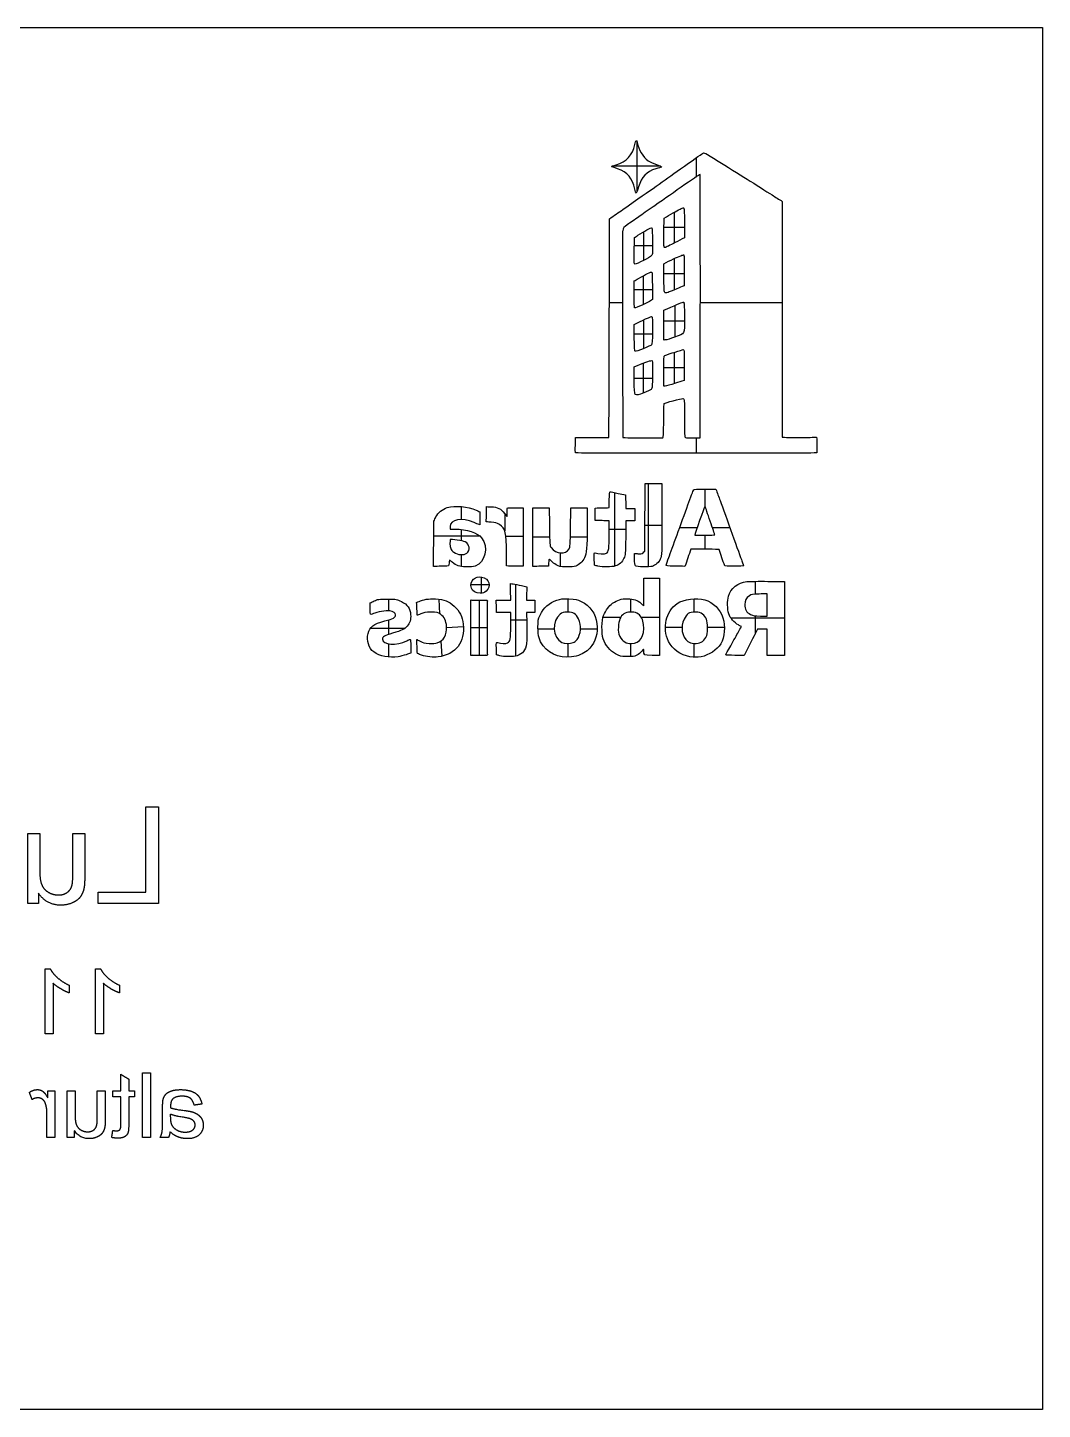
# Model space of a CAD drawing. Header units: millimetres. Extents: x 3.7 to 73.7, y 1.3 to 51.3.
# Drawn here: x 37 to 73.7, y 1.3 to 51.3 of the extents above; entities that cross this region are included whole.
import ezdxf

# ---------------------------------------------------------------- set-up
doc = ezdxf.new("R2010")
doc.units = ezdxf.units.MM
doc.layers.add('Default', color=18, linetype='Continuous', true_color=0x000000)

msp = doc.modelspace()

# ---------------------------------------------------------------- linework, layer by layer
at = {"layer": 'Default', "color": 18, "linetype": 'Continuous', "true_color": 0x000000}
for p, q in [((59.035, 47.159), (59.035, 45.319)), ((61.181, 46.547), (61.181, 45.854)), ((59.889, 46.249), (58.147, 46.249)), ((60.383, 44.574), (60.383, 43.458)), ((60.758, 44.024), (60.018, 44.024)), ((59.275, 43.869), (59.275, 42.83)), ((59.608, 43.366), (58.946, 43.366)), ((60.382, 42.897), (60.382, 41.767)), ((59.268, 42.28), (59.268, 41.236)), ((60.75, 42.352), (60.013, 42.352)), ((59.598, 41.772), (58.938, 41.772)), ((58.515, 41.302), (58.043, 41.302)), ((60.406, 41.204), (60.406, 40.056)), ((64.298, 41.302), (61.334, 41.302)), ((59.275, 40.681), (59.275, 39.644)), ((60.758, 40.642), (60.01, 40.642)), ((59.605, 40.17), (58.941, 40.17)), ((60.384, 39.509), (60.384, 38.375)), ((59.266, 39.122), (59.266, 38.038)), ((59.603, 38.557), (58.942, 38.557)), ((60.75, 38.944), (60.01, 38.944)), ((61.181, 36.41), (61.181, 35.86)), ((59.447, 34.761), (59.447, 31.748)), ((61.493, 34.562), (61.493, 33.933)), ((58.226, 34.433), (58.226, 31.769)), ((52.681, 33.929), (52.681, 33.459)), ((54.256, 33.672), (54.256, 33.049)), ((52.681, 33.101), (52.681, 32.693)), ((58.638, 33.098), (58.04, 33.098)), ((59.94, 33.247), (59.329, 33.247)), ((61.218, 33.163), (60.586, 33.163)), ((62.402, 33.163), (61.772, 33.163)), ((53.361, 32.859), (51.689, 32.859)), ((54.923, 32.847), (54.302, 32.847)), ((55.881, 32.815), (55.272, 32.815)), ((57.238, 32.815), (56.634, 32.815)), ((61.493, 32.889), (61.493, 32.384)), ((52.681, 32.189), (52.681, 31.761)), ((56.257, 32.252), (56.257, 31.764)), ((53.697, 31.097), (53.035, 31.097)), ((53.401, 31.382), (53.401, 30.792)), ((54.648, 31.113), (54.648, 28.516)), ((63.313, 31.222), (63.313, 30.756)), ((50.058, 30.579), (50.058, 30.16)), ((51.879, 30.577), (51.903, 30.051)), ((53.328, 30.542), (53.328, 28.544)), ((56.546, 30.589), (56.546, 30.105)), ((58.807, 30.587), (58.807, 30.105)), ((61.099, 30.594), (61.099, 30.104)), ((50.627, 29.511), (49.386, 29.511)), ((50.058, 29.829), (50.058, 29.302)), ((52.153, 29.557), (52.761, 29.586)), ((53.627, 29.543), (53.029, 29.543)), ((55.052, 29.814), (54.474, 29.814)), ((58.452, 29.917), (57.813, 29.917)), ((59.86, 29.917), (59.2, 29.917)), ((60.672, 29.556), (60.07, 29.556)), ((62.205, 29.556), (61.593, 29.556)), ((64.373, 29.885), (62.448, 29.885)), ((63.313, 29.975), (63.313, 29.313)), ((51.95, 29.061), (51.976, 28.51)), ((56.051, 29.497), (55.46, 29.497)), ((57.6, 29.497), (56.996, 29.497)), ((50.058, 28.96), (50.058, 28.484)), ((56.546, 28.971), (56.546, 28.478)), ((58.807, 28.97), (58.807, 28.498)), ((61.099, 28.976), (61.099, 28.477))]:
    msp.add_line(p, q, dxfattribs=at)
at = {"layer": 'Default'}
for p, q in [((37.009, 19.56), (37.009, 22.094)), ((37.009, 22.094), (37.438, 22.094)), ((37.438, 22.094), (37.438, 20.737)), ((37.393, 19.56), (37.009, 19.56)), ((37.393, 19.933), (37.393, 19.56)), ((37.633, 14.844), (37.633, 17.196)), ((37.633, 17.196), (37.818, 17.196)), ((39.453, 14.844), (39.453, 17.196)), ((39.453, 17.196), (39.638, 17.196)), ((37.921, 16.676), (37.921, 14.844)), ((39.74, 16.676), (39.74, 14.844)), ((37.921, 14.844), (37.633, 14.844)), ((39.74, 14.844), (39.453, 14.844)), ((37.724, 12.533), (37.724, 12.791)), ((37.724, 12.791), (37.982, 12.791)), ((37.982, 12.791), (37.982, 11.094)), ((38.43, 11.094), (38.43, 12.791)), ((38.43, 12.791), (38.717, 12.791)), ((38.717, 12.791), (38.717, 11.881)), ((37.695, 11.094), (37.695, 11.982)), ((37.982, 11.094), (37.695, 11.094)), ((38.687, 11.094), (38.43, 11.094)), ((38.687, 11.343), (38.687, 11.094))]:
    msp.add_line(p, q, dxfattribs=at)
msp.add_lwpolyline([(73.707, 1.259), (3.707, 1.259), (3.707, 51.259), (73.707, 51.259)], close=True, dxfattribs=at)
at = {"layer": 'Default', "color": 18, "linetype": 'Continuous', "true_color": 0x000000}
for points, degree, knots in [([(59.095, 45.496), (59.202, 45.855), (59.392, 46.054), (59.718, 46.149), (59.817, 46.178), (59.914, 46.207), (59.935, 46.214), (59.955, 46.221), (59.871, 46.263), (59.748, 46.306), (59.624, 46.349), (59.486, 46.411), (59.441, 46.444), (59.259, 46.573), (59.097, 46.847), (59.049, 47.104), (59.026, 47.225), (59.002, 47.204), (58.964, 47.029), (58.877, 46.633), (58.672, 46.412), (58.283, 46.294), (58.19, 46.266), (58.115, 46.239), (58.115, 46.236), (58.115, 46.232), (58.215, 46.193), (58.338, 46.149), (58.706, 46.017), (58.877, 45.818), (58.964, 45.417), (58.981, 45.338), (59.002, 45.273), (59.012, 45.273), (59.021, 45.273), (59.058, 45.374), (59.095, 45.496)], 3, [0, 0, 0, 0, 1, 1, 1, 2, 2, 2, 3, 3, 3, 4, 4, 4, 5, 5, 5, 6, 6, 6, 7, 7, 7, 8, 8, 8, 9, 9, 9, 10, 10, 10, 11, 11, 11, 12, 12, 12, 12]), ([(65.547, 35.87), (65.552, 35.876), (65.553, 36.006), (65.549, 36.159), (65.547, 36.251), (65.544, 36.344), (65.541, 36.436), (65.436, 36.435), (65.33, 36.433), (65.225, 36.431), (65.051, 36.428), (64.771, 36.428), (64.603, 36.43), (64.501, 36.432), (64.4, 36.433), (64.298, 36.435), (64.298, 39.279), (64.298, 42.124), (64.298, 44.969), (64.175, 45.047), (64.053, 45.126), (63.93, 45.204), (63.728, 45.334), (63.321, 45.59), (63.026, 45.774), (62.731, 45.957), (62.262, 46.252), (61.982, 46.428), (61.474, 46.747), (61.474, 46.748), (61.408, 46.705), (61.373, 46.682), (61.018, 46.431), (60.62, 46.148), (59.936, 45.661), (59.646, 45.457), (58.526, 44.676), (58.368, 44.566), (58.21, 44.456), (58.052, 44.346), (58.044, 41.705), (58.036, 39.064), (58.027, 36.422), (57.625, 36.422), (57.223, 36.422), (56.821, 36.422), (56.819, 36.332), (56.816, 36.242), (56.813, 36.152), (56.809, 36.003), (56.81, 35.876), (56.816, 35.87), (56.829, 35.857), (65.533, 35.857), (65.547, 35.87)], 3, [0, 0, 0, 0, 1, 1, 1, 3.611077, 3.611077, 3.611077, 6.583515, 6.583515, 6.583515, 7.583515, 7.583515, 7.583515, 10.454837, 10.454837, 10.454837, 90.626837, 90.626837, 90.626837, 94.729206, 94.729206, 94.729206, 95.729206, 95.729206, 95.729206, 96.729206, 96.729206, 96.729206, 97.729206, 97.729206, 97.729206, 98.729206, 98.729206, 98.729206, 99.729206, 99.729206, 99.729206, 105.152859, 105.152859, 105.152859, 179.594226, 179.594226, 179.594226, 190.926226, 190.926226, 190.926226, 193.470332, 193.470332, 193.470332, 194.470332, 194.470332, 194.470332, 195.470332, 195.470332, 195.470332, 195.470332]), ([(60.797, 36.425), (60.762, 36.438), (60.758, 36.525), (60.758, 37.137), (60.758, 37.823), (60.757, 37.833), (60.706, 37.833), (60.637, 37.833), (60.052, 37.685), (60.027, 37.661), (60.017, 37.651), (60.008, 37.399), (60.008, 37.101), (60.009, 36.804), (60.002, 36.529), (59.994, 36.489), (59.989, 36.465), (59.985, 36.442), (59.98, 36.418), (59.738, 36.418), (59.496, 36.419), (59.254, 36.42), (59.012, 36.421), (58.77, 36.421), (58.528, 36.422), (58.525, 37.652), (58.521, 38.881), (58.518, 40.11), (58.512, 42.139), (58.515, 43.849), (58.525, 43.912), (58.541, 44.02), (58.551, 44.032), (58.733, 44.155), (58.839, 44.225), (59.032, 44.358), (59.162, 44.449), (59.292, 44.541), (59.528, 44.706), (59.685, 44.816), (59.843, 44.926), (60.273, 45.227), (60.641, 45.484), (61.009, 45.742), (61.315, 45.947), (61.322, 45.94), (61.333, 45.929), (61.336, 43.531), (61.332, 38.201), (61.332, 37.604), (61.331, 37.007), (61.331, 36.41), (61.248, 36.41), (61.166, 36.41), (61.084, 36.41), (60.948, 36.41), (60.819, 36.416), (60.797, 36.425)], 3, [0, 0, 0, 0, 1, 1, 1, 2, 2, 2, 3, 3, 3, 4, 4, 4, 5, 5, 5, 5.685035, 5.685035, 5.685035, 12.505062, 12.505062, 12.505062, 19.325104, 19.325104, 19.325104, 53.973242, 53.973242, 53.973242, 54.973242, 54.973242, 54.973242, 55.973242, 55.973242, 55.973242, 56.973242, 56.973242, 56.973242, 57.973242, 57.973242, 57.973242, 58.973242, 58.973242, 58.973242, 59.973242, 59.973242, 59.973242, 60.973242, 60.973242, 60.973242, 77.801246, 77.801246, 77.801246, 80.126246, 80.126246, 80.126246, 81.126246, 81.126246, 81.126246, 81.126246]), ([(60.427, 43.481), (60.537, 43.54), (60.647, 43.599), (60.758, 43.658), (60.758, 43.836), (60.758, 44.014), (60.758, 44.192), (60.758, 44.636), (60.751, 44.728), (60.721, 44.74), (60.701, 44.748), (60.538, 44.666), (60.353, 44.557), (60.243, 44.491), (60.132, 44.425), (60.022, 44.36), (60.02, 44.183), (60.018, 44.007), (60.015, 43.83), (60.009, 43.338), (60.012, 43.301), (60.053, 43.303), (60.077, 43.304), (60.245, 43.384), (60.427, 43.481)], 3, [0, 0, 0, 0, 3.519471, 3.519471, 3.519471, 8.534471, 8.534471, 8.534471, 9.534471, 9.534471, 9.534471, 10.534471, 10.534471, 10.534471, 14.156718, 14.156718, 14.156718, 19.129117, 19.129117, 19.129117, 20.129117, 20.129117, 20.129117, 21.129117, 21.129117, 21.129117, 21.129117]), ([(59.274, 42.829), (59.411, 42.899), (59.544, 42.98), (59.568, 43.008), (59.609, 43.055), (59.613, 43.106), (59.606, 43.528), (59.602, 43.786), (59.59, 44.004), (59.581, 44.013), (59.563, 44.031), (59.285, 43.884), (59.074, 43.745), (59.033, 43.717), (58.992, 43.69), (58.95, 43.662), (58.948, 43.502), (58.945, 43.342), (58.943, 43.182), (58.937, 42.736), (58.94, 42.702), (58.98, 42.702), (59.005, 42.703), (59.137, 42.76), (59.274, 42.829)], 3, [0, 0, 0, 0, 1, 1, 1, 2, 2, 2, 3, 3, 3, 4, 4, 4, 5.402837, 5.402837, 5.402837, 9.915335, 9.915335, 9.915335, 10.915335, 10.915335, 10.915335, 11.915335, 11.915335, 11.915335, 11.915335]), ([(60.172, 41.678), (60.199, 41.69), (60.339, 41.749), (60.483, 41.809), (60.57, 41.846), (60.658, 41.882), (60.745, 41.919), (60.747, 42.101), (60.75, 42.283), (60.752, 42.464), (60.755, 42.773), (60.748, 43.02), (60.736, 43.033), (60.722, 43.047), (60.575, 42.99), (60.361, 42.887), (60.243, 42.831), (60.126, 42.775), (60.009, 42.718), (60.011, 42.543), (60.013, 42.367), (60.015, 42.192), (60.022, 41.686), (60.024, 41.665), (60.072, 41.661), (60.099, 41.658), (60.144, 41.665), (60.172, 41.678)], 3, [0, 0, 0, 0, 1, 1, 1, 3.668622, 3.668622, 3.668622, 8.793997, 8.793997, 8.793997, 9.793997, 9.793997, 9.793997, 10.793997, 10.793997, 10.793997, 14.459843, 14.459843, 14.459843, 19.405231, 19.405231, 19.405231, 20.405231, 20.405231, 20.405231, 21.405231, 21.405231, 21.405231, 21.405231]), ([(59.226, 41.217), (59.362, 41.278), (59.501, 41.35), (59.536, 41.375), (59.557, 41.39), (59.577, 41.406), (59.598, 41.421), (59.598, 41.584), (59.598, 41.747), (59.598, 41.91), (59.598, 42.178), (59.591, 42.405), (59.582, 42.414), (59.565, 42.432), (59.342, 42.326), (59.093, 42.182), (59.041, 42.152), (58.989, 42.122), (58.938, 42.092), (58.938, 41.932), (58.938, 41.772), (58.938, 41.612), (58.938, 41.348), (58.947, 41.126), (58.958, 41.119), (58.97, 41.112), (59.09, 41.156), (59.226, 41.217)], 3, [0, 0, 0, 0, 1, 1, 1, 1.731601, 1.731601, 1.731601, 6.317601, 6.317601, 6.317601, 7.317601, 7.317601, 7.317601, 8.317601, 8.317601, 8.317601, 10.006367, 10.006367, 10.006367, 14.518367, 14.518367, 14.518367, 15.518367, 15.518367, 15.518367, 16.518367, 16.518367, 16.518367, 16.518367]), ([(60.4, 40.054), (60.802, 40.208), (60.758, 40.118), (60.758, 40.767), (60.758, 41.216), (60.751, 41.328), (60.725, 41.328), (60.696, 41.328), (60.535, 41.262), (60.128, 41.083), (60.089, 41.066), (60.049, 41.048), (60.01, 41.031), (60.01, 40.672), (60.01, 40.314), (60.01, 39.955), (60.032, 39.956), (60.055, 39.956), (60.078, 39.956), (60.116, 39.957), (60.261, 40.001), (60.4, 40.054)], 3, [0, 0, 0, 0, 1, 1, 1, 2, 2, 2, 3, 3, 3, 4.216895, 4.216895, 4.216895, 14.318895, 14.318895, 14.318895, 14.962945, 14.962945, 14.962945, 15.962945, 15.962945, 15.962945, 15.962945]), ([(59.271, 39.642), (59.42, 39.702), (59.554, 39.764), (59.57, 39.779), (59.588, 39.798), (59.601, 39.961), (59.606, 40.248), (59.614, 40.69), (59.605, 40.804), (59.561, 40.804), (59.548, 40.804), (59.402, 40.74), (59.237, 40.663), (59.137, 40.616), (59.037, 40.569), (58.936, 40.522), (58.939, 40.359), (58.941, 40.197), (58.943, 40.034), (58.947, 39.737), (58.96, 39.545), (58.975, 39.54), (58.989, 39.536), (59.121, 39.582), (59.271, 39.642)], 3, [0, 0, 0, 0, 1, 1, 1, 2, 2, 2, 3, 3, 3, 4, 4, 4, 7.120667, 7.120667, 7.120667, 11.699086, 11.699086, 11.699086, 12.699086, 12.699086, 12.699086, 13.699086, 13.699086, 13.699086, 13.699086]), ([(60.433, 38.392), (60.537, 38.426), (60.641, 38.461), (60.745, 38.496), (60.747, 38.681), (60.75, 38.866), (60.752, 39.051), (60.758, 39.573), (60.756, 39.606), (60.713, 39.606), (60.675, 39.606), (60.192, 39.451), (60.053, 39.394), (60.013, 39.377), (60.01, 39.326), (60.01, 38.829), (60.01, 38.647), (60.01, 38.464), (60.01, 38.282), (60.028, 38.283), (60.047, 38.284), (60.066, 38.284), (60.096, 38.285), (60.262, 38.334), (60.433, 38.392)], 3, [0, 0, 0, 0, 3.090818, 3.090818, 3.090818, 8.302187, 8.302187, 8.302187, 9.302187, 9.302187, 9.302187, 10.302187, 10.302187, 10.302187, 11.302187, 11.302187, 11.302187, 16.438187, 16.438187, 16.438187, 16.965529, 16.965529, 16.965529, 17.965529, 17.965529, 17.965529, 17.965529]), ([(59.285, 38.045), (59.415, 38.093), (59.538, 38.149), (59.559, 38.17), (59.591, 38.202), (59.599, 38.294), (59.605, 38.689), (59.608, 38.953), (59.602, 39.183), (59.59, 39.201), (59.569, 39.233), (59.372, 39.172), (59.055, 39.034), (59.016, 39.017), (58.976, 39), (58.936, 38.983), (58.939, 38.814), (58.941, 38.645), (58.943, 38.476), (58.951, 37.88), (58.925, 37.913), (59.285, 38.045)], 3, [0, 0, 0, 0, 1, 1, 1, 2, 2, 2, 3, 3, 3, 4, 4, 4, 5.217352, 5.217352, 5.217352, 9.975756, 9.975756, 9.975756, 10.975756, 10.975756, 10.975756, 10.975756]), ([(59.593, 31.764), (59.71, 31.802), (59.838, 31.916), (59.885, 32.025), (59.941, 32.154), (59.944, 32.236), (59.939, 33.632), (59.938, 34.008), (59.936, 34.385), (59.935, 34.761), (59.736, 34.761), (59.537, 34.761), (59.338, 34.761), (59.336, 34.353), (59.333, 33.945), (59.331, 33.536), (59.329, 33.128), (59.326, 32.719), (59.324, 32.31), (59.303, 32.293), (59.282, 32.277), (59.261, 32.26), (59.211, 32.219), (59.175, 32.212), (59.074, 32.222), (59.033, 32.227), (58.992, 32.231), (58.95, 32.235), (58.951, 32.165), (58.952, 32.094), (58.953, 32.024), (58.954, 31.899), (58.967, 31.801), (58.984, 31.784), (59.02, 31.747), (59.494, 31.733), (59.594, 31.764), (59.594, 31.764), (59.593, 31.764), (59.593, 31.764)], 3, [0, 0, 0, 0, 1, 1, 1, 2, 2, 2, 12.613072, 12.613072, 12.613072, 18.219072, 18.219072, 18.219072, 29.730261, 29.730261, 29.730261, 41.246456, 41.246456, 41.246456, 42.002052, 42.002052, 42.002052, 43.002052, 43.002052, 43.002052, 44.176302, 44.176302, 44.176302, 46.160436, 46.160436, 46.160436, 47.160436, 47.160436, 47.160436, 48.160436, 48.160436, 48.160436, 48.164436, 48.164436, 48.164436, 48.164436]), ([(62.902, 31.781), (62.902, 31.786), (62.873, 31.865), (62.837, 31.959), (62.803, 32.051), (62.645, 32.487), (62.487, 32.927), (62.329, 33.366), (62.132, 33.914), (62.048, 34.144), (61.997, 34.283), (61.947, 34.422), (61.896, 34.562), (61.765, 34.562), (61.635, 34.562), (61.504, 34.562), (61.22, 34.562), (61.106, 34.554), (61.089, 34.531), (61.076, 34.514), (60.984, 34.269), (60.884, 33.988), (60.783, 33.706), (60.606, 33.217), (60.49, 32.902), (60.374, 32.586), (60.242, 32.221), (60.197, 32.09), (60.152, 31.96), (60.107, 31.835), (60.098, 31.812), (60.083, 31.776), (60.119, 31.772), (60.429, 31.769), (60.545, 31.767), (60.661, 31.766), (60.777, 31.765), (60.812, 31.869), (60.848, 31.974), (60.883, 32.078), (60.919, 32.182), (60.954, 32.286), (60.99, 32.391), (61.16, 32.388), (61.33, 32.386), (61.501, 32.384), (61.671, 32.382), (61.841, 32.38), (62.011, 32.377), (62.045, 32.277), (62.079, 32.177), (62.113, 32.078), (62.148, 31.978), (62.182, 31.878), (62.216, 31.778), (62.33, 31.777), (62.445, 31.776), (62.559, 31.775), (62.748, 31.774), (62.902, 31.776), (62.902, 31.781)], 3, [0, 0, 0, 0, 1, 1, 1, 2, 2, 2, 3, 3, 3, 7.181141, 7.181141, 7.181141, 10.860141, 10.860141, 10.860141, 11.860141, 11.860141, 11.860141, 12.860141, 12.860141, 12.860141, 13.860141, 13.860141, 13.860141, 14.860141, 14.860141, 14.860141, 15.860141, 15.860141, 15.860141, 16.860141, 16.860141, 16.860141, 20.126329, 20.126329, 20.126329, 23.23269, 23.23269, 23.23269, 26.336211, 26.336211, 26.336211, 31.136625, 31.136625, 31.136625, 35.934025, 35.934025, 35.934025, 38.909488, 38.909488, 38.909488, 41.883407, 41.883407, 41.883407, 45.10252, 45.10252, 45.10252, 46.10252, 46.10252, 46.10252, 46.10252]), ([(58.261, 31.778), (58.397, 31.82), (58.505, 31.919), (58.572, 32.065), (58.619, 32.167), (58.625, 32.233), (58.634, 32.796), (58.637, 33.002), (58.64, 33.208), (58.643, 33.413), (58.75, 33.413), (58.856, 33.413), (58.963, 33.413), (58.963, 33.563), (58.963, 33.713), (58.963, 33.863), (58.855, 33.863), (58.747, 33.863), (58.64, 33.863), (58.637, 33.944), (58.635, 34.025), (58.633, 34.106), (58.63, 34.187), (58.628, 34.269), (58.626, 34.35), (58.538, 34.368), (58.451, 34.387), (58.364, 34.405), (58.22, 34.436), (58.088, 34.461), (58.071, 34.461), (58.048, 34.462), (58.04, 34.389), (58.04, 34.176), (58.04, 34.08), (58.04, 33.985), (58.04, 33.89), (57.956, 33.887), (57.872, 33.885), (57.788, 33.883), (57.703, 33.88), (57.619, 33.878), (57.535, 33.875), (57.533, 33.726), (57.531, 33.576), (57.529, 33.426), (57.614, 33.424), (57.699, 33.421), (57.784, 33.419), (57.869, 33.417), (57.955, 33.414), (58.04, 33.412), (58.04, 33.252), (58.04, 33.092), (58.04, 32.932), (58.039, 32.421), (58.019, 32.282), (57.935, 32.238), (57.881, 32.208), (57.613, 32.218), (57.534, 32.252), (57.493, 32.27), (57.49, 32.254), (57.496, 32.037), (57.499, 31.959), (57.501, 31.881), (57.504, 31.803), (57.545, 31.793), (57.587, 31.784), (57.629, 31.774), (57.799, 31.735), (58.129, 31.737), (58.261, 31.778)], 3, [0, 0, 0, 0, 1, 1, 1, 2, 2, 2, 7.804698, 7.804698, 7.804698, 10.804698, 10.804698, 10.804698, 15.027698, 15.027698, 15.027698, 18.059698, 18.059698, 18.059698, 20.345651, 20.345651, 20.345651, 22.635602, 22.635602, 22.635602, 25.150939, 25.150939, 25.150939, 26.150939, 26.150939, 26.150939, 27.150939, 27.150939, 27.150939, 29.837939, 29.837939, 29.837939, 32.209858, 32.209858, 32.209858, 34.578805, 34.578805, 34.578805, 38.80126, 38.80126, 38.80126, 41.200196, 41.200196, 41.200196, 43.604102, 43.604102, 43.604102, 48.112102, 48.112102, 48.112102, 49.112102, 49.112102, 49.112102, 50.112102, 50.112102, 50.112102, 51.112102, 51.112102, 51.112102, 53.313248, 53.313248, 53.313248, 54.514748, 54.514748, 54.514748, 55.514748, 55.514748, 55.514748, 55.514748]), ([(53.187, 31.776), (53.562, 31.915), (53.682, 32.453), (53.417, 32.801), (53.285, 32.974), (52.86, 33.114), (52.465, 33.114), (52.404, 33.114), (52.342, 33.114), (52.281, 33.114), (52.281, 33.143), (52.281, 33.173), (52.281, 33.202), (52.281, 33.469), (52.706, 33.543), (53.147, 33.354), (53.215, 33.324), (53.284, 33.295), (53.353, 33.265), (53.353, 33.424), (53.353, 33.582), (53.353, 33.74), (53.309, 33.761), (53.265, 33.781), (53.222, 33.801), (52.932, 33.936), (52.464, 33.975), (52.176, 33.889), (52.002, 33.837), (51.851, 33.712), (51.77, 33.553), (51.745, 33.503), (51.72, 33.454), (51.695, 33.405), (51.689, 32.857), (51.684, 32.309), (51.679, 31.761), (51.862, 31.766), (52.046, 31.772), (52.229, 31.778), (52.235, 31.813), (52.24, 31.849), (52.245, 31.884), (52.25, 31.919), (52.256, 31.955), (52.261, 31.99), (52.291, 31.966), (52.321, 31.942), (52.352, 31.919), (52.525, 31.783), (52.602, 31.757), (52.854, 31.748), (53.016, 31.742), (53.121, 31.751), (53.187, 31.776)], 3, [0, 0, 0, 0, 1, 1, 1, 2, 2, 2, 3.735, 3.735, 3.735, 4.567, 4.567, 4.567, 5.567, 5.567, 5.567, 7.670792, 7.670792, 7.670792, 12.131792, 12.131792, 12.131792, 13.488354, 13.488354, 13.488354, 14.488354, 14.488354, 14.488354, 15.488354, 15.488354, 15.488354, 17.048716, 17.048716, 17.048716, 32.494425, 32.494425, 32.494425, 37.669025, 37.669025, 37.669025, 38.675961, 38.675961, 38.675961, 39.679088, 39.679088, 39.679088, 40.76095, 40.76095, 40.76095, 41.76095, 41.76095, 41.76095, 42.76095, 42.76095, 42.76095, 42.76095]), ([(54.923, 32.828), (54.923, 33.182), (54.923, 33.535), (54.923, 33.888), (54.733, 33.888), (54.543, 33.888), (54.352, 33.888), (54.35, 33.834), (54.347, 33.78), (54.345, 33.725), (54.342, 33.671), (54.34, 33.617), (54.338, 33.563), (54.308, 33.602), (54.279, 33.642), (54.25, 33.681), (54.126, 33.849), (53.99, 33.918), (53.773, 33.922), (53.715, 33.923), (53.657, 33.924), (53.599, 33.925), (53.596, 33.742), (53.593, 33.559), (53.589, 33.376), (53.649, 33.371), (53.709, 33.367), (53.768, 33.362), (53.907, 33.351), (53.973, 33.332), (54.065, 33.275), (54.284, 33.139), (54.327, 32.968), (54.323, 32.253), (54.322, 32.094), (54.322, 31.936), (54.321, 31.778), (54.421, 31.777), (54.522, 31.775), (54.622, 31.774), (54.722, 31.772), (54.823, 31.771), (54.923, 31.769), (54.923, 32.122), (54.923, 32.475), (54.923, 32.828)], 3, [0, 0, 0, 0, 9.953, 9.953, 9.953, 15.32, 15.32, 15.32, 16.848604, 16.848604, 16.848604, 18.377029, 18.377029, 18.377029, 19.762451, 19.762451, 19.762451, 20.762451, 20.762451, 20.762451, 22.399745, 22.399745, 22.399745, 27.560461, 27.560461, 27.560461, 29.245718, 29.245718, 29.245718, 30.245718, 30.245718, 30.245718, 31.245718, 31.245718, 31.245718, 35.702763, 35.702763, 35.702763, 38.531089, 38.531089, 38.531089, 41.363358, 41.363358, 41.363358, 51.312358, 51.312358, 51.312358, 51.312358]), ([(56.827, 31.776), (56.945, 31.82), (57.08, 31.945), (57.145, 32.072), (57.22, 32.216), (57.24, 32.465), (57.241, 33.207), (57.241, 33.434), (57.242, 33.661), (57.242, 33.888), (57.043, 33.888), (56.845, 33.888), (56.647, 33.888), (56.644, 33.653), (56.642, 33.417), (56.639, 33.182), (56.632, 32.557), (56.626, 32.468), (56.586, 32.394), (56.468, 32.177), (56.114, 32.207), (55.935, 32.448), (55.886, 32.515), (55.883, 32.554), (55.876, 33.203), (55.873, 33.431), (55.87, 33.66), (55.868, 33.888), (55.669, 33.888), (55.471, 33.888), (55.272, 33.888), (55.272, 33.179), (55.272, 32.471), (55.272, 31.763), (55.463, 31.766), (55.655, 31.77), (55.846, 31.774), (55.846, 31.814), (55.846, 31.854), (55.846, 31.894), (55.846, 31.961), (55.855, 32.015), (55.866, 32.015), (55.878, 32.015), (55.914, 31.986), (55.947, 31.95), (55.981, 31.915), (56.058, 31.856), (56.12, 31.82), (56.217, 31.762), (56.264, 31.753), (56.481, 31.747), (56.652, 31.742), (56.761, 31.751), (56.827, 31.776)], 3, [0, 0, 0, 0, 1, 1, 1, 2, 2, 2, 8.394005, 8.394005, 8.394005, 13.988005, 13.988005, 13.988005, 20.617375, 20.617375, 20.617375, 21.617375, 21.617375, 21.617375, 22.617375, 22.617375, 22.617375, 23.617375, 23.617375, 23.617375, 30.050812, 30.050812, 30.050812, 35.643812, 35.643812, 35.643812, 55.608812, 55.608812, 55.608812, 60.995778, 60.995778, 60.995778, 62.128778, 62.128778, 62.128778, 63.128778, 63.128778, 63.128778, 64.128778, 64.128778, 64.128778, 65.128778, 65.128778, 65.128778, 66.128778, 66.128778, 66.128778, 67.128778, 67.128778, 67.128778, 67.128778]), ([(61.131, 32.899), (61.131, 32.921), (61.479, 33.92), (61.492, 33.932), (61.499, 33.939), (61.51, 33.929), (61.516, 33.91), (61.523, 33.891), (61.602, 33.661), (61.691, 33.4), (61.781, 33.138), (61.854, 32.916), (61.854, 32.907), (61.854, 32.897), (61.692, 32.889), (61.493, 32.889), (61.294, 32.889), (61.131, 32.893), (61.131, 32.899)], 3, [0, 0, 0, 0, 1, 1, 1, 2, 2, 2, 3, 3, 3, 4, 4, 4, 5, 5, 5, 6, 6, 6, 6]), ([(52.419, 32.275), (52.369, 32.313), (52.316, 32.373), (52.303, 32.408), (52.276, 32.48), (52.266, 32.708), (52.289, 32.732), (52.316, 32.758), (52.746, 32.695), (52.827, 32.653), (52.989, 32.569), (53.02, 32.346), (52.884, 32.238), (52.784, 32.159), (52.546, 32.177), (52.419, 32.275)], 3, [0, 0, 0, 0, 1, 1, 1, 2, 2, 2, 3, 3, 3, 4, 4, 4, 5, 5, 5, 5]), ([(53.588, 30.868), (53.79, 31.046), (53.698, 31.327), (53.42, 31.379), (53.301, 31.401), (53.225, 31.381), (53.131, 31.302), (53.04, 31.226), (53.011, 31.106), (53.054, 30.979), (53.094, 30.856), (53.203, 30.792), (53.37, 30.792), (53.48, 30.792), (53.514, 30.804), (53.588, 30.868)], 3, [0, 0, 0, 0, 1, 1, 1, 2, 2, 2, 3, 3, 3, 4, 4, 4, 5, 5, 5, 5]), ([(54.71, 28.532), (54.913, 28.604), (55.007, 28.727), (55.046, 28.972), (55.058, 29.046), (55.063, 29.328), (55.057, 29.599), (55.053, 29.764), (55.049, 29.928), (55.046, 30.092), (55.146, 30.092), (55.247, 30.092), (55.347, 30.092), (55.347, 30.242), (55.347, 30.392), (55.347, 30.542), (55.246, 30.542), (55.146, 30.542), (55.045, 30.542), (55.048, 30.704), (55.051, 30.865), (55.055, 31.027), (54.991, 31.041), (54.927, 31.055), (54.863, 31.069), (54.757, 31.092), (54.624, 31.118), (54.566, 31.127), (54.531, 31.132), (54.497, 31.137), (54.462, 31.143), (54.464, 31.043), (54.467, 30.942), (54.47, 30.842), (54.472, 30.742), (54.475, 30.642), (54.477, 30.542), (54.301, 30.542), (54.125, 30.542), (53.949, 30.542), (53.951, 30.467), (53.954, 30.392), (53.956, 30.317), (53.958, 30.243), (53.961, 30.168), (53.963, 30.093), (54.049, 30.093), (54.134, 30.093), (54.219, 30.093), (54.304, 30.093), (54.389, 30.093), (54.474, 30.092), (54.474, 29.935), (54.474, 29.777), (54.474, 29.619), (54.474, 29.121), (54.461, 29.047), (54.363, 28.994), (54.306, 28.964), (54.116, 28.97), (54.006, 29.006), (53.949, 29.025), (53.949, 29.025), (53.956, 28.794), (53.959, 28.717), (53.961, 28.639), (53.963, 28.562), (54.001, 28.551), (54.038, 28.54), (54.076, 28.529), (54.221, 28.485), (54.584, 28.487), (54.71, 28.532)], 3, [0, 0, 0, 0, 1, 1, 1, 2, 2, 2, 6.63419, 6.63419, 6.63419, 9.46619, 9.46619, 9.46619, 13.68919, 13.68919, 13.68919, 16.52919, 16.52919, 16.52919, 21.08416, 21.08416, 21.08416, 22.932734, 22.932734, 22.932734, 23.932734, 23.932734, 23.932734, 24.924835, 24.924835, 24.924835, 27.749831, 27.749831, 27.749831, 30.570699, 30.570699, 30.570699, 35.535699, 35.535699, 35.535699, 37.646763, 37.646763, 37.646763, 39.756924, 39.756924, 39.756924, 42.158924, 42.158924, 42.158924, 44.557928, 44.557928, 44.557928, 49.002928, 49.002928, 49.002928, 50.002928, 50.002928, 50.002928, 51.002928, 51.002928, 51.002928, 52.002928, 52.002928, 52.002928, 54.179959, 54.179959, 54.179959, 55.280127, 55.280127, 55.280127, 56.280127, 56.280127, 56.280127, 56.280127]), ([(59.032, 28.546), (59.09, 28.576), (59.171, 28.641), (59.212, 28.69), (59.284, 28.777), (59.286, 28.778), (59.287, 28.719), (59.288, 28.547), (59.291, 28.544), (59.589, 28.544), (59.679, 28.544), (59.769, 28.544), (59.86, 28.544), (59.86, 29.477), (59.86, 30.409), (59.86, 31.341), (59.669, 31.341), (59.478, 31.341), (59.286, 31.341), (59.286, 31.006), (59.286, 30.672), (59.286, 30.337), (59.256, 30.364), (59.225, 30.391), (59.195, 30.418), (59.045, 30.549), (58.926, 30.591), (58.698, 30.591), (58.46, 30.592), (58.332, 30.553), (58.161, 30.427), (58.022, 30.324), (57.917, 30.183), (57.836, 29.989), (57.762, 29.811), (57.755, 29.356), (57.822, 29.139), (57.889, 28.923), (58.067, 28.704), (58.264, 28.597), (58.414, 28.514), (58.445, 28.507), (58.676, 28.5), (58.892, 28.493), (58.939, 28.499), (59.032, 28.546)], 3, [0, 0, 0, 0, 1, 1, 1, 2, 2, 2, 3, 3, 3, 5.546, 5.546, 5.546, 31.82, 31.82, 31.82, 37.206, 37.206, 37.206, 46.64, 46.64, 46.64, 47.792016, 47.792016, 47.792016, 48.792016, 48.792016, 48.792016, 49.792016, 49.792016, 49.792016, 50.792016, 50.792016, 50.792016, 51.792016, 51.792016, 51.792016, 52.792016, 52.792016, 52.792016, 53.792016, 53.792016, 53.792016, 54.792016, 54.792016, 54.792016, 54.792016]), ([(64.373, 29.88), (64.373, 30.325), (64.373, 30.77), (64.373, 31.215), (64.175, 31.217), (63.978, 31.22), (63.78, 31.222), (63.455, 31.226), (63.112, 31.221), (63.018, 31.211), (62.696, 31.178), (62.431, 30.97), (62.349, 30.683), (62.305, 30.53), (62.312, 30.203), (62.363, 30.051), (62.415, 29.894), (62.561, 29.722), (62.709, 29.643), (62.746, 29.624), (62.782, 29.605), (62.819, 29.585), (62.784, 29.522), (62.749, 29.459), (62.714, 29.396), (62.657, 29.292), (62.529, 29.066), (62.431, 28.894), (62.334, 28.722), (62.254, 28.574), (62.254, 28.563), (62.254, 28.553), (62.403, 28.544), (62.586, 28.544), (62.697, 28.544), (62.808, 28.544), (62.919, 28.544), (63.081, 28.861), (63.243, 29.177), (63.406, 29.493), (63.52, 29.493), (63.635, 29.493), (63.749, 29.493), (63.749, 29.177), (63.749, 28.861), (63.749, 28.544), (63.957, 28.544), (64.165, 28.544), (64.373, 28.544), (64.373, 28.99), (64.373, 29.435), (64.373, 29.88)], 3, [0, 0, 0, 0, 12.543, 12.543, 12.543, 18.106345, 18.106345, 18.106345, 19.106345, 19.106345, 19.106345, 20.106345, 20.106345, 20.106345, 21.106345, 21.106345, 21.106345, 22.106345, 22.106345, 22.106345, 23.277001, 23.277001, 23.277001, 25.313691, 25.313691, 25.313691, 26.313691, 26.313691, 26.313691, 27.313691, 27.313691, 27.313691, 28.313691, 28.313691, 28.313691, 31.438691, 31.438691, 31.438691, 41.459543, 41.459543, 41.459543, 44.685543, 44.685543, 44.685543, 53.599543, 53.599543, 53.599543, 59.455543, 59.455543, 59.455543, 72.002543, 72.002543, 72.002543, 72.002543]), ([(50.401, 28.493), (50.471, 28.504), (50.603, 28.538), (50.694, 28.569), (50.749, 28.587), (50.804, 28.605), (50.859, 28.623), (50.859, 28.706), (50.859, 28.789), (50.859, 28.871), (50.859, 29.026), (50.849, 29.119), (50.833, 29.119), (50.819, 29.119), (50.763, 29.096), (50.71, 29.069), (50.347, 28.884), (49.837, 28.919), (49.837, 29.129), (49.837, 29.219), (49.905, 29.259), (50.199, 29.345), (50.533, 29.443), (50.63, 29.49), (50.728, 29.602), (50.829, 29.717), (50.867, 29.842), (50.854, 30.018), (50.838, 30.241), (50.74, 30.382), (50.524, 30.492), (50.354, 30.579), (50.352, 30.579), (50.014, 30.579), (49.698, 30.579), (49.665, 30.575), (49.532, 30.512), (49.484, 30.49), (49.436, 30.468), (49.388, 30.445), (49.388, 30.374), (49.388, 30.303), (49.388, 30.231), (49.388, 30.003), (49.395, 29.994), (49.51, 30.053), (49.623, 30.112), (49.98, 30.175), (50.095, 30.157), (50.234, 30.134), (50.311, 30.08), (50.311, 30.005), (50.311, 29.918), (50.226, 29.872), (49.916, 29.788), (49.502, 29.675), (49.373, 29.579), (49.312, 29.335), (49.249, 29.086), (49.338, 28.799), (49.519, 28.668), (49.732, 28.513), (50.087, 28.443), (50.401, 28.493)], 3, [0, 0, 0, 0, 1, 1, 1, 2.638063, 2.638063, 2.638063, 4.966063, 4.966063, 4.966063, 5.966063, 5.966063, 5.966063, 6.966063, 6.966063, 6.966063, 7.966063, 7.966063, 7.966063, 8.966063, 8.966063, 8.966063, 9.966063, 9.966063, 9.966063, 10.966063, 10.966063, 10.966063, 11.966063, 11.966063, 11.966063, 12.966063, 12.966063, 12.966063, 13.966063, 13.966063, 13.966063, 15.454864, 15.454864, 15.454864, 17.462864, 17.462864, 17.462864, 18.462864, 18.462864, 18.462864, 19.462864, 19.462864, 19.462864, 20.462864, 20.462864, 20.462864, 21.462864, 21.462864, 21.462864, 22.462864, 22.462864, 22.462864, 23.462864, 23.462864, 23.462864, 24.462864, 24.462864, 24.462864, 24.462864]), ([(51.844, 28.485), (52.488, 28.576), (52.828, 29.021), (52.753, 29.675), (52.722, 29.95), (52.626, 30.144), (52.43, 30.325), (52.234, 30.507), (52.068, 30.571), (51.755, 30.586), (51.503, 30.598), (51.305, 30.568), (51.158, 30.496), (51.129, 30.482), (51.1, 30.468), (51.071, 30.454), (51.074, 30.379), (51.077, 30.304), (51.08, 30.229), (51.085, 30.106), (51.092, 30.002), (51.095, 29.998), (51.098, 29.995), (51.156, 30.018), (51.223, 30.048), (51.323, 30.094), (51.389, 30.104), (51.586, 30.105), (51.814, 30.105), (51.833, 30.101), (51.933, 30.03), (52.074, 29.931), (52.14, 29.797), (52.152, 29.589), (52.169, 29.285), (52.049, 29.07), (51.818, 28.993), (51.762, 28.975), (51.645, 28.967), (51.521, 28.974), (51.359, 28.982), (51.293, 28.999), (51.197, 29.052), (51.131, 29.089), (51.076, 29.119), (51.074, 29.119), (51.073, 29.119), (51.077, 29.004), (51.084, 28.863), (51.088, 28.778), (51.092, 28.692), (51.096, 28.607), (51.148, 28.589), (51.199, 28.57), (51.251, 28.552), (51.404, 28.497), (51.698, 28.464), (51.844, 28.485)], 3, [0, 0, 0, 0, 1, 1, 1, 2, 2, 2, 3, 3, 3, 4, 4, 4, 4.907888, 4.907888, 4.907888, 7.01948, 7.01948, 7.01948, 8.01948, 8.01948, 8.01948, 9.01948, 9.01948, 9.01948, 10.01948, 10.01948, 10.01948, 11.01948, 11.01948, 11.01948, 12.01948, 12.01948, 12.01948, 13.01948, 13.01948, 13.01948, 14.01948, 14.01948, 14.01948, 15.01948, 15.01948, 15.01948, 16.01948, 16.01948, 16.01948, 17.01948, 17.01948, 17.01948, 19.424137, 19.424137, 19.424137, 20.97115, 20.97115, 20.97115, 21.97115, 21.97115, 21.97115, 21.97115]), ([(53.627, 29.543), (53.627, 30.043), (53.627, 30.542), (53.328, 30.542), (53.029, 30.542), (53.029, 29.543), (53.029, 28.544), (53.328, 28.544), (53.627, 28.544), (53.627, 29.044), (53.627, 29.543)], 2, [0, 0, 0, 9.383, 9.383, 15.004, 15.004, 33.77, 33.77, 39.391, 39.391, 48.774, 48.774, 48.774]), ([(56.841, 28.519), (57.07, 28.581), (57.202, 28.658), (57.339, 28.807), (57.545, 29.03), (57.633, 29.345), (57.589, 29.696), (57.544, 30.057), (57.345, 30.339), (57.024, 30.497), (56.871, 30.572), (56.833, 30.58), (56.582, 30.588), (56.351, 30.596), (56.281, 30.588), (56.147, 30.543), (55.856, 30.445), (55.671, 30.278), (55.537, 29.994), (55.465, 29.842), (55.459, 29.811), (55.459, 29.556), (55.459, 29.233), (55.501, 29.085), (55.646, 28.891), (55.901, 28.552), (56.394, 28.398), (56.841, 28.519)], 3, [0, 0, 0, 0, 1, 1, 1, 2, 2, 2, 3, 3, 3, 4, 4, 4, 5, 5, 5, 6, 6, 6, 7, 7, 7, 8, 8, 8, 9, 9, 9, 9]), ([(61.363, 28.496), (61.637, 28.542), (61.943, 28.743), (62.07, 28.96), (62.211, 29.201), (62.246, 29.6), (62.153, 29.901), (62.061, 30.201), (61.795, 30.466), (61.499, 30.554), (61.192, 30.645), (60.736, 30.583), (60.498, 30.418), (60.085, 30.131), (59.951, 29.551), (60.183, 29.051), (60.317, 28.764), (60.616, 28.549), (60.957, 28.495), (61.139, 28.467), (61.193, 28.467), (61.363, 28.496)], 3, [0, 0, 0, 0, 1, 1, 1, 2, 2, 2, 3, 3, 3, 4, 4, 4, 5, 5, 5, 6, 6, 6, 7, 7, 7, 7]), ([(63.15, 30.024), (63.005, 30.098), (62.94, 30.211), (62.943, 30.387), (62.945, 30.531), (62.987, 30.61), (63.111, 30.703), (63.168, 30.746), (63.225, 30.756), (63.464, 30.763), (63.559, 30.766), (63.654, 30.769), (63.749, 30.772), (63.749, 30.504), (63.749, 30.236), (63.749, 29.968), (63.668, 29.968), (63.587, 29.968), (63.505, 29.968), (63.302, 29.968), (63.243, 29.977), (63.15, 30.024)], 3, [0, 0, 0, 0, 1, 1, 1, 2, 2, 2, 3, 3, 3, 5.676382, 5.676382, 5.676382, 13.235382, 13.235382, 13.235382, 15.528382, 15.528382, 15.528382, 16.528382, 16.528382, 16.528382, 16.528382]), ([(56.322, 29.005), (55.988, 29.178), (55.953, 29.799), (56.264, 30.037), (56.342, 30.096), (56.376, 30.105), (56.53, 30.105), (56.747, 30.105), (56.834, 30.052), (56.928, 29.863), (57.038, 29.641), (57.012, 29.28), (56.874, 29.116), (56.838, 29.073), (56.774, 29.023), (56.732, 29.004), (56.63, 28.96), (56.409, 28.96), (56.322, 29.005)], 3, [0, 0, 0, 0, 1, 1, 1, 2, 2, 2, 3, 3, 3, 4, 4, 4, 5, 5, 5, 6, 6, 6, 6]), ([(58.599, 29.031), (58.52, 29.077), (58.475, 29.13), (58.425, 29.232), (58.364, 29.356), (58.359, 29.389), (58.369, 29.575), (58.382, 29.814), (58.443, 29.957), (58.569, 30.047), (58.636, 30.095), (58.682, 30.105), (58.827, 30.105), (58.98, 30.105), (59.015, 30.096), (59.091, 30.038), (59.2, 29.955), (59.255, 29.843), (59.276, 29.662), (59.326, 29.239), (59.157, 28.969), (58.842, 28.969), (58.741, 28.969), (58.677, 28.985), (58.599, 29.031)], 3, [0, 0, 0, 0, 1, 1, 1, 2, 2, 2, 3, 3, 3, 4, 4, 4, 5, 5, 5, 6, 6, 6, 7, 7, 7, 8, 8, 8, 8]), ([(60.876, 29.05), (60.671, 29.207), (60.609, 29.579), (60.743, 29.852), (60.84, 30.051), (60.926, 30.105), (61.146, 30.105), (61.299, 30.105), (61.334, 30.096), (61.41, 30.038), (61.552, 29.93), (61.593, 29.818), (61.593, 29.543), (61.593, 29.337), (61.585, 29.292), (61.53, 29.194), (61.44, 29.033), (61.311, 28.965), (61.116, 28.975), (60.997, 28.982), (60.944, 28.998), (60.876, 29.05)], 3, [0, 0, 0, 0, 1, 1, 1, 2, 2, 2, 3, 3, 3, 4, 4, 4, 5, 5, 5, 6, 6, 6, 7, 7, 7, 7])]:
    msp.add_open_spline(points, degree=degree, knots=knots, dxfattribs=at)
at = {"layer": 'Default'}
for points in [[(41.272, 19.973), (41.272, 21.516), (41.272, 23.058)], [(41.272, 23.058), (41.504, 23.058), (41.735, 23.058)], [(41.735, 23.058), (41.735, 21.309), (41.735, 19.56)], [(38.633, 20.689), (38.633, 21.392), (38.633, 22.094)], [(38.633, 22.094), (38.848, 22.094), (39.063, 22.094)], [(39.063, 22.094), (39.063, 21.309), (39.063, 20.524)], [(39.55, 19.56), (39.55, 19.767), (39.55, 19.973)], [(39.55, 19.973), (40.411, 19.973), (41.272, 19.973)], [(41.735, 19.56), (40.642, 19.56), (39.55, 19.56)], [(38.496, 16.608), (38.496, 16.469), (38.496, 16.33)], [(40.316, 16.608), (40.316, 16.469), (40.316, 16.33)], [(40.369, 12.791), (40.369, 13.087), (40.369, 13.383)], [(40.369, 13.383), (40.512, 13.297), (40.655, 13.211)], [(40.655, 13.211), (40.655, 13.001), (40.655, 12.791)], [(41.154, 11.094), (41.154, 12.265), (41.154, 13.436)], [(41.154, 13.436), (41.298, 13.436), (41.441, 13.436)], [(41.441, 13.436), (41.441, 12.265), (41.441, 11.094)], [(37.16, 12.469), (37.11, 12.603), (37.061, 12.736)], [(39.518, 11.849), (39.518, 12.32), (39.518, 12.791)], [(39.518, 12.791), (39.662, 12.791), (39.805, 12.791)], [(39.805, 12.791), (39.805, 12.265), (39.805, 11.739)], [(40.08, 12.567), (40.08, 12.679), (40.08, 12.791)], [(40.08, 12.791), (40.225, 12.791), (40.369, 12.791)], [(40.369, 12.567), (40.225, 12.567), (40.08, 12.567)], [(40.369, 11.575), (40.369, 12.071), (40.369, 12.567)], [(40.655, 12.791), (40.761, 12.791), (40.866, 12.791)], [(40.866, 12.567), (40.761, 12.567), (40.655, 12.567)], [(40.655, 12.567), (40.655, 12.079), (40.655, 11.591)], [(40.866, 12.791), (40.866, 12.679), (40.866, 12.567)], [(41.881, 12.188), (41.881, 12.38), (41.895, 12.453)], [(41.881, 11.805), (41.881, 11.996), (41.881, 12.188)], [(43.303, 12.306), (43.162, 12.287), (43.022, 12.268)], [(42.172, 11.84), (42.172, 11.893), (42.172, 11.945)], [(40.039, 11.097), (40.059, 11.224), (40.08, 11.351)], [(41.441, 11.094), (41.298, 11.094), (41.154, 11.094)], [(42.09, 11.094), (41.94, 11.094), (41.79, 11.094)], [(42.148, 11.303), (42.135, 11.183), (42.09, 11.094)]]:
    msp.add_open_spline(points, degree=2, dxfattribs=at)
for points, knots in [([(39.063, 20.524), (39.063, 20.25), (39.037, 20.123), (38.998, 19.935), (38.904, 19.805), (38.81, 19.675), (38.616, 19.589), (38.421, 19.503), (38.197, 19.503), (37.689, 19.503), (37.393, 19.933)], [-6, -6, -6, -5, -5, -4, -4, -3, -3, -2, -2, -1, -1, -1]), ([(37.438, 20.737), (37.438, 20.412), (37.509, 20.242), (37.579, 20.071), (37.748, 19.972), (37.918, 19.873), (38.111, 19.873), (38.304, 19.873), (38.435, 19.97), (38.567, 20.066), (38.607, 20.236), (38.633, 20.352), (38.633, 20.689)], [-15, -15, -15, -14, -14, -13, -13, -12, -12, -11, -11, -10, -10, -9, -9, -9]), ([(37.818, 17.196), (37.894, 17.044), (38.074, 16.883), (38.255, 16.721), (38.496, 16.608)], [-9, -9, -9, -8, -8, -7, -7, -7]), ([(39.638, 17.196), (39.713, 17.044), (39.894, 16.883), (40.074, 16.721), (40.316, 16.608)], [-9, -9, -9, -8, -8, -7, -7, -7]), ([(38.496, 16.33), (38.362, 16.379), (38.193, 16.478), (38.025, 16.577), (37.921, 16.676)], [-6, -6, -6, -5, -5, -4, -4, -4]), ([(40.316, 16.33), (40.181, 16.379), (40.013, 16.478), (39.844, 16.577), (39.74, 16.676)], [-6, -6, -6, -5, -5, -4, -4, -4]), ([(37.061, 12.736), (37.211, 12.829), (37.356, 12.829), (37.457, 12.829), (37.541, 12.771), (37.625, 12.714), (37.724, 12.533)], [-12, -12, -12, -11, -11, -10, -10, -9, -9, -9]), ([(37.695, 11.982), (37.695, 12.164), (37.647, 12.318), (37.615, 12.418), (37.54, 12.475), (37.465, 12.532), (37.37, 12.532), (37.265, 12.532), (37.16, 12.469)], [-17, -17, -17, -16, -16, -15, -15, -14, -14, -13, -13, -13]), ([(41.895, 12.453), (41.921, 12.572), (41.985, 12.649), (42.049, 12.727), (42.184, 12.778), (42.32, 12.829), (42.537, 12.829), (42.756, 12.829), (42.923, 12.769), (43.089, 12.709), (43.177, 12.598), (43.264, 12.487), (43.303, 12.306)], [-22, -22, -22, -21, -21, -20, -20, -19, -19, -18, -18, -17, -17, -16, -16, -16]), ([(43.022, 12.268), (42.975, 12.449), (42.879, 12.52), (42.782, 12.591), (42.579, 12.591), (42.362, 12.591), (42.251, 12.493), (42.17, 12.421), (42.17, 12.246), (42.17, 12.23), (42.172, 12.171)], [-15, -15, -15, -14, -14, -13, -13, -12, -12, -11, -11, -10, -10, -10]), ([(42.172, 12.171), (42.336, 12.113), (42.684, 12.072), (42.855, 12.051), (42.94, 12.028), (43.055, 11.996), (43.147, 11.934), (43.239, 11.872), (43.296, 11.769), (43.352, 11.666), (43.352, 11.541), (43.352, 11.329), (43.202, 11.192), (43.052, 11.055), (42.772, 11.055), (42.603, 11.055), (42.455, 11.111), (42.307, 11.167), (42.148, 11.303)], [-10, -10, -10, -9, -9, -8, -8, -7, -7, -6, -6, -5, -5, -4, -4, -3, -3, -2, -2, -1, -1, -1]), ([(39.805, 11.739), (39.805, 11.555), (39.788, 11.471), (39.762, 11.345), (39.699, 11.258), (39.636, 11.17), (39.506, 11.113), (39.376, 11.055), (39.225, 11.055), (38.885, 11.055), (38.687, 11.343)], [-6, -6, -6, -5, -5, -4, -4, -3, -3, -2, -2, -1, -1, -1]), ([(38.717, 11.881), (38.717, 11.664), (38.764, 11.55), (38.812, 11.436), (38.925, 11.369), (39.038, 11.303), (39.168, 11.303), (39.297, 11.303), (39.385, 11.368), (39.473, 11.432), (39.5, 11.546), (39.518, 11.624), (39.518, 11.849)], [-15, -15, -15, -14, -14, -13, -13, -12, -12, -11, -11, -10, -10, -9, -9, -9]), ([(40.655, 11.591), (40.655, 11.332), (40.62, 11.251), (40.585, 11.17), (40.499, 11.121), (40.413, 11.071), (40.256, 11.071), (40.16, 11.071), (40.039, 11.097)], [-5, -5, -5, -4, -4, -3, -3, -2, -2, -1, -1, -1]), ([(40.08, 11.351), (40.158, 11.34), (40.206, 11.34), (40.27, 11.34), (40.305, 11.361), (40.339, 11.381), (40.354, 11.416), (40.369, 11.452), (40.369, 11.575)], [-20, -20, -20, -19, -19, -18, -18, -17, -17, -16, -16, -16]), ([(41.79, 11.094), (41.844, 11.191), (41.862, 11.297), (41.881, 11.404), (41.881, 11.805)], [-26, -26, -26, -25, -25, -24, -24, -24]), ([(42.172, 11.945), (42.328, 11.881), (42.641, 11.837), (42.819, 11.811), (42.892, 11.779), (42.966, 11.747), (43.006, 11.686), (43.046, 11.624), (43.046, 11.549), (43.046, 11.434), (42.958, 11.357), (42.871, 11.281), (42.704, 11.281), (42.537, 11.281), (42.408, 11.353), (42.279, 11.426), (42.218, 11.552), (42.172, 11.65), (42.172, 11.84)], [0, 0, 0, 1, 1, 2, 2, 3, 3, 4, 4, 5, 5, 6, 6, 7, 7, 8, 8, 9, 9, 9])]:
    msp.add_open_spline(points, degree=2, knots=knots, dxfattribs=at)

doc.saveas('drawing.dxf')
